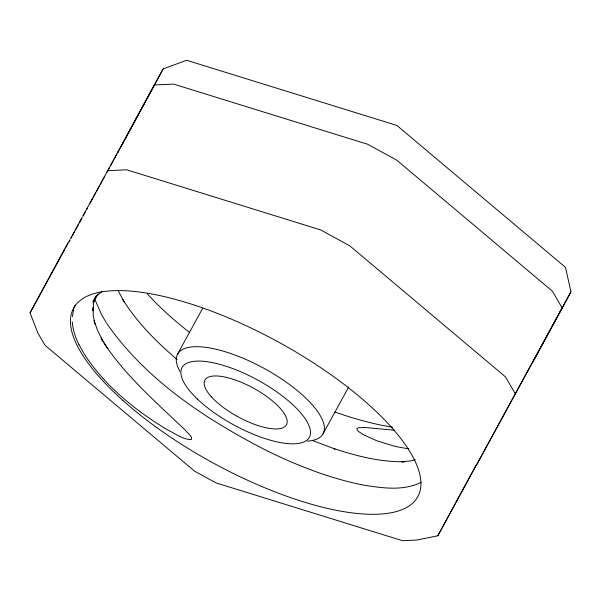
<?xml version="1.0" encoding="UTF-8"?>
<svg xmlns="http://www.w3.org/2000/svg" width="601" height="601" viewBox="0 0 601 601"><rect width="100%" height="100%" fill="white"/><g stroke="black" fill="none" stroke-linecap="round" stroke-linejoin="round"><path stroke-width="0.9" d="M72.405 316.704L73.75 308.478L75.193 305.053M121.342 145.99L154.344 84.989L173.614 84.102L367.684 144.263L396.683 160.114L552.394 291.177L562.123 307.915L437.828 535.784L416.636 540.066L402.527 540.72L215.924 482.873L194.701 471.267L44.977 345.252L37.855 332.992L30.05 312.858L68.401 241.963M70.858 238.281L82.006 217.675M82.9 216.029L163.171 68.867L186.693 60.28L396.848 125.429L565.473 267.355L570.95 291.793L532.599 362.688M116.879 154.232L115.993 155.884L116.872 154.269M117.773 152.586L120.448 147.636M125.263 138.936L127.044 135.638M127.938 133.993L163.171 68.867M437.828 535.784L476.18 464.889M476.848 464.513L570.95 291.793M30.05 312.858L64.585 249.776M65.486 248.138L68.176 243.217M70.858 238.319L71.752 236.681M72.646 235.051L74.877 230.972M75.771 229.342L78.453 224.443M79.347 222.806L82.029 217.915M82.923 216.277L85.605 211.379M86.499 209.749L87.393 208.119M90.075 203.221L92.306 199.141M93.2 197.504L95.882 192.613M96.776 190.975L99.458 186.077M100.352 184.447L101.246 182.817M102.14 181.186L103.034 179.549M103.928 177.919L104.822 176.288M107.053 172.209L109.735 167.311M110.629 165.673L113.311 160.783M114.205 159.145L115.542 156.696M117.758 152.654L118.637 151.046M120.846 147.012L123.49 142.182M177.565 354.184L202.74 308.2M323.098 433.749L348.723 386.939M101.885 291.598L97.572 295.046L92.975 301.326L98.046 294.054L95.153 298.374L93.125 303.167L96.025 295.962L93.666 302.498L92.937 310.792L93.215 307.344L93.193 315.292L94.823 323.999L94.169 320.814L97.52 330.332L102.531 340.459L101.133 337.935L107.895 348.753M421.196 482.25C403.158 491.385 381.845 488.004 362.696 484.924C329.769 478.358 298.299 465.948 268.159 451.366C207.022 420.061 146.606 380.794 106.85 323.548M415.261 459.75L411.933 460.704L401.911 461.861L405.059 461.673C380.501 462.334 356.431 455.941 333.262 448.391L335.02 449L313.091 440.773M107.429 170.692L126.698 169.798L320.761 229.965L349.759 245.817L505.479 376.872L515.207 393.617M394.151 430.166L364.995 427.491L358.301 427.769L356.739 428.971L358.031 431.112L363.087 434.561L376.857 440.811L395.285 446.445L408.71 448.894M177.13 359.578C156.508 341.924 136.968 322.482 122.627 299.26L124.061 301.837L118.277 290.831M101.712 339.813L102.756 341.345M103.8 342.878C126 376.414 156.741 402.805 185.536 430.429C187.151 433.081 192.876 436.138 191.366 439.609C182.704 439.639 175.049 433.381 167.431 429.843C135.007 410.303 104.521 385.624 83.87 353.493M106.347 322.805L101.682 314.864L95.371 300.643M83.479 352.787L78.986 344.576M94.567 298.066L95.048 299.824M179.954 371.508A82.93 29.043 28.7 0 1 264.147 368.421A82.93 29.043 28.7 0 1 307.329 441.142M392.648 427.198A196.219 68.717 28.7 0 1 334.697 411.955M189.503 332.413A196.219 68.717 28.7 0 1 147.268 293.784M78.874 344.546A196.189 77.101 26.2 0 1 72.27 321.82M69.964 239.934L69.07 241.579L69.964 239.949M197.316 398.989A72.586 25.422 28.7 0 0 307.246 439.887A72.586 25.422 28.7 0 0 232.489 368.473A72.586 25.422 28.7 0 0 197.316 398.989M211.372 396.81A46.472 16.272 28.7 0 0 283.071 427.687A46.472 16.272 28.7 0 0 242.609 382.852A46.472 16.272 28.7 0 0 211.372 396.81M122.844 400.409A196.219 68.717 28.7 0 0 415.351 500.325A196.219 68.717 28.7 0 0 198.863 306.608A196.219 68.717 28.7 0 0 122.844 400.409"/></g></svg>
